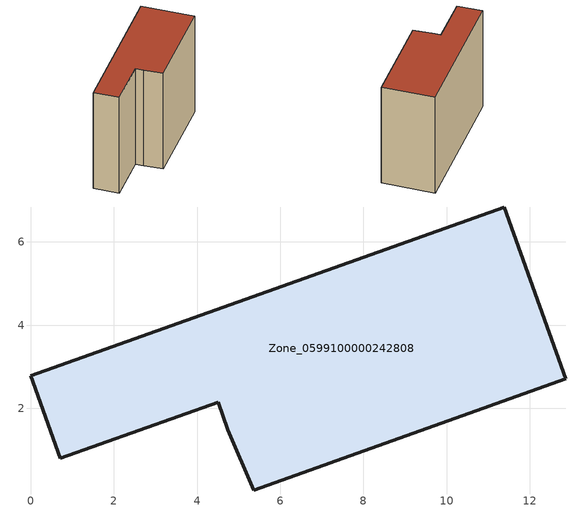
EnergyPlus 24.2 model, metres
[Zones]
Zone_0599100000242808
 floor ground (C_G): 4.51,2.15 0.71,0.8 0,2.78 11.39,6.84 12.87,2.71 5.37,0.04 4.75,1.49 z0
 wall outside (C_F): 11.39,6.84 0,2.78 0.71,0.8 4.51,2.15 4.75,1.49 5.37,0.04 12.87,2.71 11.39,6.84 z0:9.15
 roof outside (C_R): 4.75,1.49 5.37,0.04 12.87,2.71 11.39,6.84 0,2.78 0.71,0.8 4.51,2.15 z9.15
[BUILDING]
Pand.0599100000242808: North Axis=0; Terrain=City; Loads Convergence Tolerance Value=0.04; Temperature Convergence Tolerance Value=0.4; Solar Distribution=FullExterior; Maximum Number of Warmup Days=25; Minimum Number of Warmup Days=1
[Site:Location]
Rotterdam.The.Hague.AP_ZH_NLD Design_Conditions: Latitude=51.96; Longitude=4.45; Time Zone=1; Elevation=-4.5
[SITE:GROUNDTEMPERATURE:BUILDINGSURFACE]
18, 18, 18, 18, 18, 18, 18, 18, 18, 18, 18, 18
[MATERIAL] Thermal Absorptance=0.9; Solar Absorptance=0.7; Visible Absorptance=0.7
Name | Roughness | Thickness | Conductivity | Density | Specific Heat
G.TI.1946 | MediumSmooth | 0.15 | 1 | 540 | 1210
F.TI.1946 | Rough | 0.3 | 0.857143 | 1920 | 840
R.TI.1946 | MediumRough | 0.2 | 0.1 | 1500 | 1000
[CONSTRUCTION]
C_G: G.TI.1946
C_F: F.TI.1946
C_R: R.TI.1946
[ZONE]
Zone_0599100000242808: Type=1; Multiplier=1; Ceiling Height=Autocalculate; Volume=Autocalculate; Floor Area=autocalculate; Part of Total Floor Area=Yes
[ZONEINFILTRATION:DESIGNFLOWRATE]
Infil_Zone_0599100000242808: Zone or ZoneList or Space or SpaceList=Zone_0599100000242808; Schedule=AlwaysOn; Design Flow Rate Calculation Method=Flow/Area; Flow Rate per Floor Area=0.003; Constant Term Coefficient=1; Temperature Term Coefficient=0; Velocity Term Coefficient=0; Velocity Squared Term Coefficient=0
[HVACTEMPLATE:ZONE:IDEALLOADSAIRSYSTEM]
Zone_0599100000242808: Maximum Heating Supply Air Temperature=50; Minimum Cooling Supply Air Temperature=13; Maximum Heating Supply Air Humidity Ratio=0.0156; Minimum Cooling Supply Air Humidity Ratio=0.0077; Heating Limit=NoLimit; Cooling Limit=NoLimit; Dehumidification Control Type=ConstantSensibleHeatRatio; Cooling Sensible Heat Ratio=0.7; Dehumidification Setpoint=60; Humidification Control Type=None; Humidification Setpoint=30; Outdoor Air Method=None; Outdoor Air Flow Rate per Person=0.00944; Outdoor Air Flow Rate per Zone Floor Area=0; Outdoor Air Flow Rate per Zone=0; Demand Controlled Ventilation Type=None; Outdoor Air Economizer Type=NoEconomizer; Heat Recovery Type=None; Sensible Heat Recovery Effectiveness=0.7; Latent Heat Recovery Effectiveness=0.65
[ZONECONTROL:THERMOSTAT]
ThermostatControl_Zone_0599100000242808: Zone or ZoneList=Zone_0599100000242808; Control Type Schedule=DualSetpointControlType; Control 1=Thermostat_Zone_0599100000242808; Temperature Difference Between Cutout And Setpoint=0
[THERMOSTATSETPOINT:DUALSETPOINT]
Thermostat_Zone_0599100000242808: Heating Setpoint Temperature Schedule=HeatingSetpoint_Zone_0599100000242808; Cooling Setpoint Temperature Schedule=CoolingSetpoint_Zone_0599100000242808
[SCHEDULE:COMPACT]
HeatingSetpoint_Zone_0599100000242808: Through: 12/31, For: AllDays, Until: 24:00, 21
CoolingSetpoint_Zone_0599100000242808: Through: 12/31, For: AllDays, Until: 24:00, 24
DualSetpointControlType: Through: 12/31, For: AllDays, Until: 24:00, 4
AlwaysOn: Through: 12/31, For: AllDays, Until: 24:00, 1
